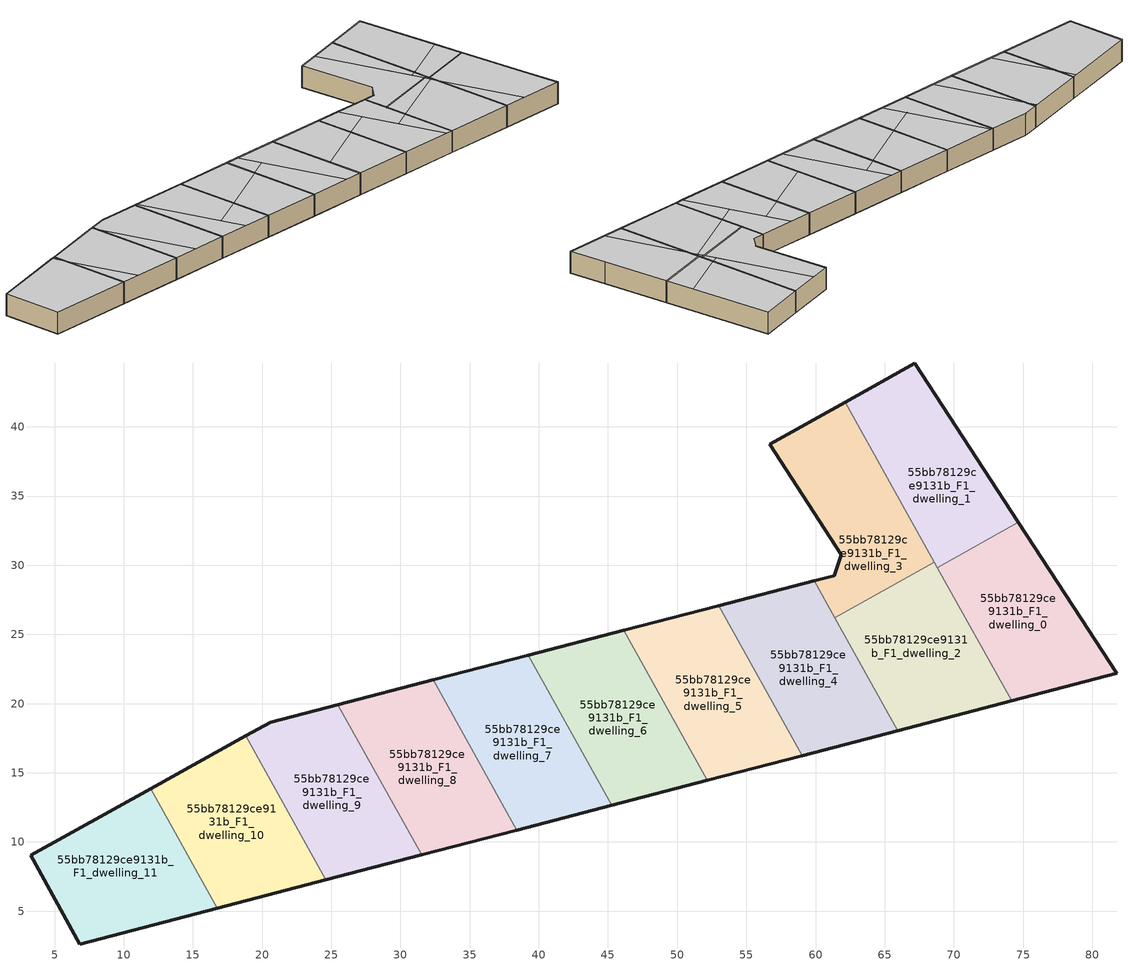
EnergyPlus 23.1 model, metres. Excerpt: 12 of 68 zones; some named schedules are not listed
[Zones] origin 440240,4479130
55bb78129ce9131b_F1_dwelling_0
 floor to 55bb78129ce9131b_F0_dwelling_0 (EU_floor_Construction): 81.78,22.2 79.21,26.13 74.67,33.1 68.8,29.83 74.17,20.21 z3
 wall outside (EU_wall_Construction): 74.67,33.1 79.21,26.13 81.78,22.2 74.17,20.21 z3:6
 wall to 55bb78129ce9131b_F1_dwelling_1 (EU_wall_Construction): 68.8,29.83 74.67,33.1 z3:6
 wall to 55bb78129ce9131b_F1_dwelling_2 (EU_wall_Construction): 74.17,20.21 68.8,29.83 z3:6
 ceiling to 55bb78129ce9131b_F2_dwelling_0 (EU_floor_Construction): 74.67,33.1 79.21,26.13 81.78,22.2 76.72,20.88 69.45,28.67 68.8,29.83 z6
 ceiling to 55bb78129ce9131b_F2_dwelling_2 (EU_floor_Construction): 69.46,28.67 76.72,20.88 74.17,20.21 z6
55bb78129ce9131b_F1_dwelling_1
 floor to 55bb78129ce9131b_F0_dwelling_1 (EU_floor_Construction): 74.67,33.1 67.18,44.62 62.14,41.8 68.8,29.83 z3
 wall outside (EU_wall_Construction): 62.14,41.8 67.18,44.62 74.67,33.1 z3:6
 wall to 55bb78129ce9131b_F1_dwelling_3 (EU_wall_Construction): 68.6,30.2 62.14,41.8 z3:6
 wall to 55bb78129ce9131b_F1_dwelling_2 (EU_wall_Construction): 68.8,29.83 68.6,30.2 z3:6
 ceiling to 55bb78129ce9131b_F2_dwelling_1 (EU_floor_Construction): 67.18,44.62 72.68,36.16 67.81,31.62 62.14,41.8 z6
 ceiling to 55bb78129ce9131b_F2_dwelling_0 (EU_floor_Construction): 72.68,36.16 74.67,33.1 68.8,29.83 67.81,31.62 z6
55bb78129ce9131b_F1_dwelling_10
 floor to 55bb78129ce9131b_F0_dwelling_10 (EU_floor_Construction): 24.61,7.27 18.82,17.67 11.96,13.85 16.77,5.22 z3
 wall outside (EU_wall_Construction): 11.96,13.85 18.82,17.67 / 24.61,7.27 16.77,5.22 z3:6
 wall to 55bb78129ce9131b_F1_dwelling_11 (EU_wall_Construction): 16.77,5.22 11.96,13.85 z3:6
 wall to 55bb78129ce9131b_F1_dwelling_9 (EU_wall_Construction): 18.82,17.67 24.61,7.27 z3:6
 ceiling to 55bb78129ce9131b_F2_dwelling_9 (EU_floor_Construction): 19.32,16.78 24.61,7.27 18.86,5.77 12.92,12.12 11.96,13.85 18.6,17.54 z6
 ceiling to 55bb78129ce9131b_F2_dwelling_10 (EU_floor_Construction): 12.92,12.12 18.86,5.77 16.77,5.22 z6
 ceiling to 55bb78129ce9131b_F2_dwelling_8 (EU_floor_Construction): 18.82,17.67 19.32,16.78 18.6,17.54 z6
55bb78129ce9131b_F1_dwelling_11
 floor to 55bb78129ce9131b_F0_dwelling_11 (EU_floor_Construction): 16.77,5.22 11.96,13.85 3.28,9.03 6.81,2.63 z3
 wall outside (EU_wall_Construction): 16.77,5.22 6.81,2.63 3.28,9.03 11.96,13.85 z3:6
 ceiling to 55bb78129ce9131b_F2_dwelling_10 (EU_floor_Construction): 12.92,12.12 16.77,5.22 6.81,2.63 3.28,9.03 11.53,13.62 z6
 ceiling to 55bb78129ce9131b_F2_dwelling_9 (EU_floor_Construction): 11.96,13.85 12.92,12.12 11.53,13.62 z6
55bb78129ce9131b_F1_dwelling_2
 floor to 55bb78129ce9131b_F0_dwelling_2 (EU_floor_Construction): 74.17,20.21 68.6,30.2 61.4,26.2 65.94,18.05 z3
 wall outside (EU_wall_Construction): 74.17,20.21 65.94,18.05 z3:6
 wall to 55bb78129ce9131b_F1_dwelling_3 (EU_wall_Construction): 61.4,26.2 68.6,30.2 z3:6
 wall to 55bb78129ce9131b_F1_dwelling_4 (EU_wall_Construction): 65.94,18.05 61.4,26.2 z3:6
 ceiling to 55bb78129ce9131b_F2_dwelling_2 (EU_floor_Construction): 69.46,28.67 74.17,20.21 65.94,18.05 62.75,23.78 68.77,29.4 z6
 ceiling to 55bb78129ce9131b_F2_dwelling_3 (EU_floor_Construction): 68.22,29.99 68.77,29.4 62.75,23.78 61.4,26.2 z6
 ceiling to 55bb78129ce9131b_F2_dwelling_0 (EU_floor_Construction): 68.6,30.2 69.45,28.67 68.22,29.99 z6
55bb78129ce9131b_F1_dwelling_3
 floor to 55bb78129ce9131b_F0_dwelling_3 (EU_floor_Construction): 68.6,30.2 62.14,41.8 56.68,38.74 61.86,30.76 61.36,29.25 59.91,28.88 61.4,26.2 z3
 wall outside (EU_wall_Construction): 59.91,28.88 61.36,29.25 61.86,30.76 56.68,38.74 62.14,41.8 z3:6
 wall to 55bb78129ce9131b_F1_dwelling_4 (EU_wall_Construction): 61.4,26.2 59.91,28.88 z3:6
 ceiling to 55bb78129ce9131b_F2_dwelling_3 (EU_floor_Construction): 58.9,39.98 68.22,29.99 61.4,26.2 59.91,28.88 61.36,29.25 61.86,30.76 56.68,38.74 z6
 ceiling to 55bb78129ce9131b_F2_dwelling_0 (EU_floor_Construction): 67.81,31.62 68.6,30.2 68.22,29.99 67.22,31.07 z6
 ceiling to 55bb78129ce9131b_F2_dwelling_1 (EU_floor_Construction): 62.14,41.8 67.81,31.62 67.22,31.07 58.9,39.98 z6
55bb78129ce9131b_F1_dwelling_4
 floor to 55bb78129ce9131b_F0_dwelling_4 (EU_floor_Construction): 65.94,18.05 59.91,28.88 53.02,27.09 59.05,16.25 z3
 wall outside (EU_wall_Construction): 53.02,27.09 59.91,28.88 / 65.94,18.05 59.05,16.25 z3:6
 wall to 55bb78129ce9131b_F1_dwelling_5 (EU_wall_Construction): 59.05,16.25 53.02,27.09 z3:6
 ceiling to 55bb78129ce9131b_F2_dwelling_4 (EU_floor_Construction): 57.9,25.51 65.07,17.82 59.05,16.25 55.26,23.05 z6
 ceiling to 55bb78129ce9131b_F2_dwelling_5 (EU_floor_Construction): 55.76,27.8 57.9,25.51 55.26,23.05 53.02,27.09 z6
 ceiling to 55bb78129ce9131b_F2_dwelling_2 (EU_floor_Construction): 62.75,23.78 65.94,18.05 65.07,17.82 61.02,22.17 z6
 ceiling to 55bb78129ce9131b_F2_dwelling_3 (EU_floor_Construction): 59.91,28.88 62.75,23.78 61.02,22.17 55.76,27.8 z6
55bb78129ce9131b_F1_dwelling_5
 floor to 55bb78129ce9131b_F0_dwelling_5 (EU_floor_Construction): 59.05,16.25 53.02,27.09 46.13,25.3 52.17,14.45 z3
 wall outside (EU_wall_Construction): 46.13,25.3 53.02,27.09 / 59.05,16.25 52.17,14.45 z3:6
 wall to 55bb78129ce9131b_F1_dwelling_6 (EU_wall_Construction): 52.17,14.45 46.13,25.3 z3:6
 ceiling to 55bb78129ce9131b_F2_dwelling_5 (EU_floor_Construction): 53.02,27.09 55.26,23.05 50.07,18.21 46.13,25.3 z6
 ceiling to 55bb78129ce9131b_F2_dwelling_4 (EU_floor_Construction): 55.26,23.05 59.05,16.25 52.17,14.45 50.07,18.21 z6
55bb78129ce9131b_F1_dwelling_6
 floor to 55bb78129ce9131b_F0_dwelling_6 (EU_floor_Construction): 52.17,14.45 46.13,25.3 39.24,23.51 45.29,12.65 z3
 wall outside (EU_wall_Construction): 39.24,23.51 46.13,25.3 / 52.17,14.45 45.29,12.65 z3:6
 wall to 55bb78129ce9131b_F1_dwelling_7 (EU_wall_Construction): 45.29,12.65 39.24,23.51 z3:6
 ceiling adiabatic (EU_roof_Construction): 42.88,21.59 50.06,13.9 45.29,12.65 41.19,20.02 z6; 46.13,25.3 52.17,14.45 50.06,13.9 40.73,23.89 z6
 ceiling to 55bb78129ce9131b_F2_dwelling_7 (EU_floor_Construction): 40.73,23.89 42.88,21.59 41.19,20.02 39.24,23.51 z6
55bb78129ce9131b_F1_dwelling_7
 floor to 55bb78129ce9131b_F0_dwelling_7 (EU_floor_Construction): 45.29,12.65 39.24,23.51 32.36,21.72 38.41,10.86 z3
 wall outside (EU_wall_Construction): 32.36,21.72 39.24,23.51 / 45.29,12.65 38.41,10.86 z3:6
 wall to 55bb78129ce9131b_F1_dwelling_8 (EU_wall_Construction): 38.41,10.86 32.36,21.72 z3:6
 ceiling to 55bb78129ce9131b_F2_dwelling_7 (EU_floor_Construction): 39.24,23.51 41.19,20.02 36,15.18 32.36,21.72 z6
 ceiling to 55bb78129ce9131b_F2_dwelling_6 (EU_floor_Construction): 41.19,20.02 45.29,12.65 38.41,10.86 36,15.18 z6
55bb78129ce9131b_F1_dwelling_8
 floor to 55bb78129ce9131b_F0_dwelling_8 (EU_floor_Construction): 38.41,10.86 32.36,21.72 25.48,19.93 31.53,9.07 z3
 wall outside (EU_wall_Construction): 25.48,19.93 32.36,21.72 / 38.41,10.86 31.53,9.07 z3:6
 wall to 55bb78129ce9131b_F1_dwelling_9 (EU_wall_Construction): 31.53,9.07 25.48,19.93 z3:6
 ceiling to 55bb78129ce9131b_F2_dwelling_8 (EU_floor_Construction): 25.72,19.99 35.05,9.99 31.53,9.07 25.48,19.93 z6
 ceiling to 55bb78129ce9131b_F2_dwelling_7 (EU_floor_Construction): 32.36,21.72 36,15.18 32.9,12.29 25.72,19.99 z6
 ceiling to 55bb78129ce9131b_F2_dwelling_6 (EU_floor_Construction): 36,15.18 38.41,10.86 35.05,9.99 32.9,12.29 z6
55bb78129ce9131b_F1_dwelling_9
 floor to 55bb78129ce9131b_F0_dwelling_9 (EU_floor_Construction): 31.53,9.07 25.48,19.93 20.62,18.67 18.82,17.67 24.61,7.27 z3
 wall outside (EU_wall_Construction): 31.53,9.07 24.61,7.27 / 18.82,17.67 20.62,18.67 25.48,19.93 z3:6
 ceiling to 55bb78129ce9131b_F2_dwelling_8 (EU_floor_Construction): 25.48,19.93 31.53,9.07 27.49,8.02 19.32,16.78 18.82,17.67 20.62,18.67 z6
 ceiling to 55bb78129ce9131b_F2_dwelling_9 (EU_floor_Construction): 19.32,16.78 27.49,8.02 24.61,7.27 z6
[Building]
EU S2 Campaign: North Axis=0; Terrain=City; Solar Distribution=FullExterior
[Site:Location]
Madrid: Latitude=40.5; Longitude=-3.5; Time Zone=1; Elevation=609
[SizingPeriod:WeatherFileDays]
AnnualSizingPeriod: Begin Month=1; Begin Day of Month=1; End Month=12; End Day of Month=31; Day of Week for Start Day=Monday; Use Weather File Daylight Saving Period=No; Use Weather File Rain and Snow Indicators=No
[MATERIAL]
EU_InternalMass_Material: Roughness=MediumRough; Thickness=0.1; Conductivity=1; Density=1800; Specific Heat=900; Thermal Absorptance=0.9; Solar Absorptance=0.7; Visible Absorptance=0.7
[MATERIAL:NOMASS] Roughness=MediumRough; Thermal Absorptance=0.9; Solar Absorptance=0.7; Visible Absorptance=0.7
Name | Thermal Resistance
EU_wall_NoMass | 1.60022
EU_roof_NoMass | 1.57597
EU_floor_NoMass | 0.470652
[CONSTRUCTION]
EU_wall_Construction: EU_wall_NoMass
EU_roof_Construction: EU_roof_NoMass
EU_floor_Construction: EU_floor_NoMass
EU_InternalMass_Construction: EU_InternalMass_Material
[ZONE] Type=1; Multiplier=1; Ceiling Height=autocalculate; Floor Area=autocalculate; Part of Total Floor Area=Yes
Name | Volume
55bb78129ce9131b_F1_dwelling_0 | 256.56
55bb78129ce9131b_F1_dwelling_1; 55bb78129ce9131b_F1_dwelling_7 | 256.574
55bb78129ce9131b_F1_dwelling_10 | 256.551
55bb78129ce9131b_F1_dwelling_11 | 256.565
55bb78129ce9131b_F1_dwelling_2 | 256.549
55bb78129ce9131b_F1_dwelling_3 | 256.563
55bb78129ce9131b_F1_dwelling_4 | 256.578
55bb78129ce9131b_F1_dwelling_5 | 256.536
55bb78129ce9131b_F1_dwelling_6 | 256.557
55bb78129ce9131b_F1_dwelling_8 | 256.57
55bb78129ce9131b_F1_dwelling_9 | 256.555
[INTERNALMASS] Construction=EU_InternalMass_Construction
Name | Zone or ZoneList | Surface Area
55bb78129ce9131b_F1_dwelling_0_EU_InternalMass | 55bb78129ce9131b_F1_dwelling_0 | 85.5192
55bb78129ce9131b_F1_dwelling_1_EU_InternalMass | 55bb78129ce9131b_F1_dwelling_1 | 85.5247
55bb78129ce9131b_F1_dwelling_2_EU_InternalMass | 55bb78129ce9131b_F1_dwelling_2 | 85.5147
55bb78129ce9131b_F1_dwelling_3_EU_InternalMass | 55bb78129ce9131b_F1_dwelling_3 | 85.5198
55bb78129ce9131b_F1_dwelling_4_EU_InternalMass | 55bb78129ce9131b_F1_dwelling_4 | 85.5259
55bb78129ce9131b_F1_dwelling_5_EU_InternalMass | 55bb78129ce9131b_F1_dwelling_5 | 85.5195
55bb78129ce9131b_F1_dwelling_6_EU_InternalMass | 55bb78129ce9131b_F1_dwelling_6 | 85.5191
55bb78129ce9131b_F1_dwelling_7_EU_InternalMass | 55bb78129ce9131b_F1_dwelling_7 | 85.5244
55bb78129ce9131b_F1_dwelling_8_EU_InternalMass | 55bb78129ce9131b_F1_dwelling_8 | 85.5233
55bb78129ce9131b_F1_dwelling_9_EU_InternalMass | 55bb78129ce9131b_F1_dwelling_9 | 85.5183
55bb78129ce9131b_F1_dwelling_10_EU_InternalMass | 55bb78129ce9131b_F1_dwelling_10 | 85.5172
55bb78129ce9131b_F1_dwelling_11_EU_InternalMass | 55bb78129ce9131b_F1_dwelling_11 | 85.5216
[OTHEREQUIPMENT] Fuel Type=Electricity; Design Level Calculation Method=Watts/Area; Power per Zone Floor Area=1; Fraction Latent=0; Fraction Radiant=0; Fraction Lost=0; Carbon Dioxide Generation Rate=0; EndUse Subcategory=EU_Step8_InternalGains
Name | Zone or ZoneList or Space or SpaceList | Schedule
EU_Step8_InternalGain_55bb78129ce9131b_F1_dwelling_0_f000 | 55bb78129ce9131b_F1_dwelling_0 | EU_Step8_GainSchedule_55bb78129ce9131b_F1_dwelling_0_f000
EU_Step8_InternalGain_55bb78129ce9131b_F1_dwelling_1_f000 | 55bb78129ce9131b_F1_dwelling_1 | EU_Step8_GainSchedule_55bb78129ce9131b_F1_dwelling_1_f000
EU_Step8_InternalGain_55bb78129ce9131b_F1_dwelling_2_f000 | 55bb78129ce9131b_F1_dwelling_2 | EU_Step8_GainSchedule_55bb78129ce9131b_F1_dwelling_2_f000
EU_Step8_InternalGain_55bb78129ce9131b_F1_dwelling_3_f000 | 55bb78129ce9131b_F1_dwelling_3 | EU_Step8_GainSchedule_55bb78129ce9131b_F1_dwelling_3_f000
EU_Step8_InternalGain_55bb78129ce9131b_F1_dwelling_4_f000 | 55bb78129ce9131b_F1_dwelling_4 | EU_Step8_GainSchedule_55bb78129ce9131b_F1_dwelling_4_f000
EU_Step8_InternalGain_55bb78129ce9131b_F1_dwelling_5_f000 | 55bb78129ce9131b_F1_dwelling_5 | EU_Step8_GainSchedule_55bb78129ce9131b_F1_dwelling_5_f000
EU_Step8_InternalGain_55bb78129ce9131b_F1_dwelling_6_f000 | 55bb78129ce9131b_F1_dwelling_6 | EU_Step8_GainSchedule_55bb78129ce9131b_F1_dwelling_6_f000
EU_Step8_InternalGain_55bb78129ce9131b_F1_dwelling_7_f000 | 55bb78129ce9131b_F1_dwelling_7 | EU_Step8_GainSchedule_55bb78129ce9131b_F1_dwelling_7_f000
EU_Step8_InternalGain_55bb78129ce9131b_F1_dwelling_8_f000 | 55bb78129ce9131b_F1_dwelling_8 | EU_Step8_GainSchedule_55bb78129ce9131b_F1_dwelling_8_f000
EU_Step8_InternalGain_55bb78129ce9131b_F1_dwelling_9_f000 | 55bb78129ce9131b_F1_dwelling_9 | EU_Step8_GainSchedule_55bb78129ce9131b_F1_dwelling_9_f000
EU_Step8_InternalGain_55bb78129ce9131b_F1_dwelling_10_f000 | 55bb78129ce9131b_F1_dwelling_10 | EU_Step8_GainSchedule_55bb78129ce9131b_F1_dwelling_10_f000
EU_Step8_InternalGain_55bb78129ce9131b_F1_dwelling_11_f000 | 55bb78129ce9131b_F1_dwelling_11 | EU_Step8_GainSchedule_55bb78129ce9131b_F1_dwelling_11_f000
[ZONEVENTILATION:DESIGNFLOWRATE] Schedule=EU_AlwaysOn; Design Flow Rate Calculation Method=AirChanges/Hour; Air Changes per Hour=0.480704; Ventilation Type=Natural; Fan Pressure Rise=0; Fan Total Efficiency=1; Constant Term Coefficient=1; Temperature Term Coefficient=0; Velocity Term Coefficient=0; Velocity Squared Term Coefficient=0; Minimum Indoor Temperature=-100; Maximum Indoor Temperature=100; Delta Temperature=-100; Minimum Outdoor Temperature=-100; Maximum Outdoor Temperature=100; Maximum Wind Speed=40
Name | Zone or ZoneList or Space or SpaceList
EU_ConstantAir_55bb78129ce9131b_F1_dwelling_0 | 55bb78129ce9131b_F1_dwelling_0
EU_ConstantAir_55bb78129ce9131b_F1_dwelling_1 | 55bb78129ce9131b_F1_dwelling_1
EU_ConstantAir_55bb78129ce9131b_F1_dwelling_2 | 55bb78129ce9131b_F1_dwelling_2
EU_ConstantAir_55bb78129ce9131b_F1_dwelling_3 | 55bb78129ce9131b_F1_dwelling_3
EU_ConstantAir_55bb78129ce9131b_F1_dwelling_4 | 55bb78129ce9131b_F1_dwelling_4
EU_ConstantAir_55bb78129ce9131b_F1_dwelling_5 | 55bb78129ce9131b_F1_dwelling_5
EU_ConstantAir_55bb78129ce9131b_F1_dwelling_6 | 55bb78129ce9131b_F1_dwelling_6
EU_ConstantAir_55bb78129ce9131b_F1_dwelling_7 | 55bb78129ce9131b_F1_dwelling_7
EU_ConstantAir_55bb78129ce9131b_F1_dwelling_8 | 55bb78129ce9131b_F1_dwelling_8
EU_ConstantAir_55bb78129ce9131b_F1_dwelling_9 | 55bb78129ce9131b_F1_dwelling_9
EU_ConstantAir_55bb78129ce9131b_F1_dwelling_10 | 55bb78129ce9131b_F1_dwelling_10
EU_ConstantAir_55bb78129ce9131b_F1_dwelling_11 | 55bb78129ce9131b_F1_dwelling_11
[HVACTEMPLATE:ZONE:IDEALLOADSAIRSYSTEM] System Availability Schedule=EU_AlwaysOn; Maximum Heating Supply Air Temperature=50; Minimum Cooling Supply Air Temperature=13; Maximum Heating Supply Air Humidity Ratio=0.0156; Minimum Cooling Supply Air Humidity Ratio=0.0077; Heating Limit=NoLimit; Cooling Limit=NoLimit; Heating Availability Schedule=EU_AlwaysOn; Cooling Availability Schedule=EU_CoolingOff; Dehumidification Control Type=ConstantSensibleHeatRatio; Cooling Sensible Heat Ratio=0.7; Dehumidification Setpoint=60; Humidification Control Type=None; Humidification Setpoint=30; Outdoor Air Method=None; Outdoor Air Flow Rate per Person=0.00944; Outdoor Air Flow Rate per Zone Floor Area=0; Outdoor Air Flow Rate per Zone=0; Demand Controlled Ventilation Type=None; Outdoor Air Economizer Type=NoEconomizer; Heat Recovery Type=None; Sensible Heat Recovery Effectiveness=0.7; Latent Heat Recovery Effectiveness=0.65
Name | Template Thermostat
55bb78129ce9131b_F1_dwelling_0 | EU_HeatOnly_55bb78129ce9131b_F1_dwelling_0
55bb78129ce9131b_F1_dwelling_1 | EU_HeatOnly_55bb78129ce9131b_F1_dwelling_1
55bb78129ce9131b_F1_dwelling_2 | EU_HeatOnly_55bb78129ce9131b_F1_dwelling_2
55bb78129ce9131b_F1_dwelling_3 | EU_HeatOnly_55bb78129ce9131b_F1_dwelling_3
55bb78129ce9131b_F1_dwelling_4 | EU_HeatOnly_55bb78129ce9131b_F1_dwelling_4
55bb78129ce9131b_F1_dwelling_5 | EU_HeatOnly_55bb78129ce9131b_F1_dwelling_5
55bb78129ce9131b_F1_dwelling_6 | EU_HeatOnly_55bb78129ce9131b_F1_dwelling_6
55bb78129ce9131b_F1_dwelling_7 | EU_HeatOnly_55bb78129ce9131b_F1_dwelling_7
55bb78129ce9131b_F1_dwelling_8 | EU_HeatOnly_55bb78129ce9131b_F1_dwelling_8
55bb78129ce9131b_F1_dwelling_9 | EU_HeatOnly_55bb78129ce9131b_F1_dwelling_9
55bb78129ce9131b_F1_dwelling_10 | EU_HeatOnly_55bb78129ce9131b_F1_dwelling_10
55bb78129ce9131b_F1_dwelling_11 | EU_HeatOnly_55bb78129ce9131b_F1_dwelling_11
[SIZING:ZONE] Zone Cooling Design Supply Air Temperature Input Method=SupplyAirTemperature; Zone Cooling Design Supply Air Temperature=13; Zone Heating Design Supply Air Temperature Input Method=SupplyAirTemperature; Zone Heating Design Supply Air Temperature=50; Zone Cooling Design Supply Air Humidity Ratio=0.008; Zone Heating Design Supply Air Humidity Ratio=0.008; Cooling Design Air Flow Method=DesignDay; Cooling Design Air Flow Rate=0; Cooling Minimum Air Flow per Zone Floor Area=0.000762; Cooling Minimum Air Flow=0; Cooling Minimum Air Flow Fraction=0.2; Heating Design Air Flow Method=DesignDay; Heating Design Air Flow Rate=0; Heating Maximum Air Flow per Zone Floor Area=0.002032; Heating Maximum Air Flow=0.141576; Heating Maximum Air Flow Fraction=0.3; Account for Dedicated Outdoor Air System=No; Dedicated Outdoor Air System Control Strategy=NeutralSupplyAir; Dedicated Outdoor Air Low Setpoint Temperature for Design=autosize; Dedicated Outdoor Air High Setpoint Temperature for Design=autosize; Zone Load Sizing Method=Sensible Load Only No Latent Load; Zone Latent Cooling Design Supply Air Humidity Ratio Input Method=HumidityRatioDifference; Zone Cooling Design Supply Air Humidity Ratio Difference=0.005; Zone Latent Heating Design Supply Air Humidity Ratio Input Method=HumidityRatioDifference; Zone Humidification Design Supply Air Humidity Ratio Difference=0.005
55bb78129ce9131b_F1_dwelling_0; 55bb78129ce9131b_F1_dwelling_1; 55bb78129ce9131b_F1_dwelling_2; 55bb78129ce9131b_F1_dwelling_3; 55bb78129ce9131b_F1_dwelling_4; 55bb78129ce9131b_F1_dwelling_5; 55bb78129ce9131b_F1_dwelling_6; 55bb78129ce9131b_F1_dwelling_7; 55bb78129ce9131b_F1_dwelling_8; 55bb78129ce9131b_F1_dwelling_9; 55bb78129ce9131b_F1_dwelling_10; 55bb78129ce9131b_F1_dwelling_11
[SCHEDULE:FILE] Column Number=1; Rows to Skip at Top=0; Number of Hours of Data=8760; Column Separator=Comma; Interpolate to Timestep=No; Minutes per Item=60; Adjust Schedule for Daylight Savings=Yes
Name | File
EU_Step8_GainSchedule_55bb78129ce9131b_F1_dwelling_0_f000 | ../../schedules/55bb78129ce9131b/55bb78129ce9131b_F1_dwelling_0_f000_gain.csv
EU_Step8_GainSchedule_55bb78129ce9131b_F1_dwelling_1_f000 | ../../schedules/55bb78129ce9131b/55bb78129ce9131b_F1_dwelling_1_f000_gain.csv
EU_Step8_GainSchedule_55bb78129ce9131b_F1_dwelling_2_f000 | ../../schedules/55bb78129ce9131b/55bb78129ce9131b_F1_dwelling_2_f000_gain.csv
EU_Step8_GainSchedule_55bb78129ce9131b_F1_dwelling_3_f000 | ../../schedules/55bb78129ce9131b/55bb78129ce9131b_F1_dwelling_3_f000_gain.csv
EU_Step8_GainSchedule_55bb78129ce9131b_F1_dwelling_4_f000 | ../../schedules/55bb78129ce9131b/55bb78129ce9131b_F1_dwelling_4_f000_gain.csv
EU_Step8_GainSchedule_55bb78129ce9131b_F1_dwelling_5_f000 | ../../schedules/55bb78129ce9131b/55bb78129ce9131b_F1_dwelling_5_f000_gain.csv
EU_Step8_GainSchedule_55bb78129ce9131b_F1_dwelling_6_f000 | ../../schedules/55bb78129ce9131b/55bb78129ce9131b_F1_dwelling_6_f000_gain.csv
EU_Step8_GainSchedule_55bb78129ce9131b_F1_dwelling_7_f000 | ../../schedules/55bb78129ce9131b/55bb78129ce9131b_F1_dwelling_7_f000_gain.csv
EU_Step8_GainSchedule_55bb78129ce9131b_F1_dwelling_8_f000 | ../../schedules/55bb78129ce9131b/55bb78129ce9131b_F1_dwelling_8_f000_gain.csv
